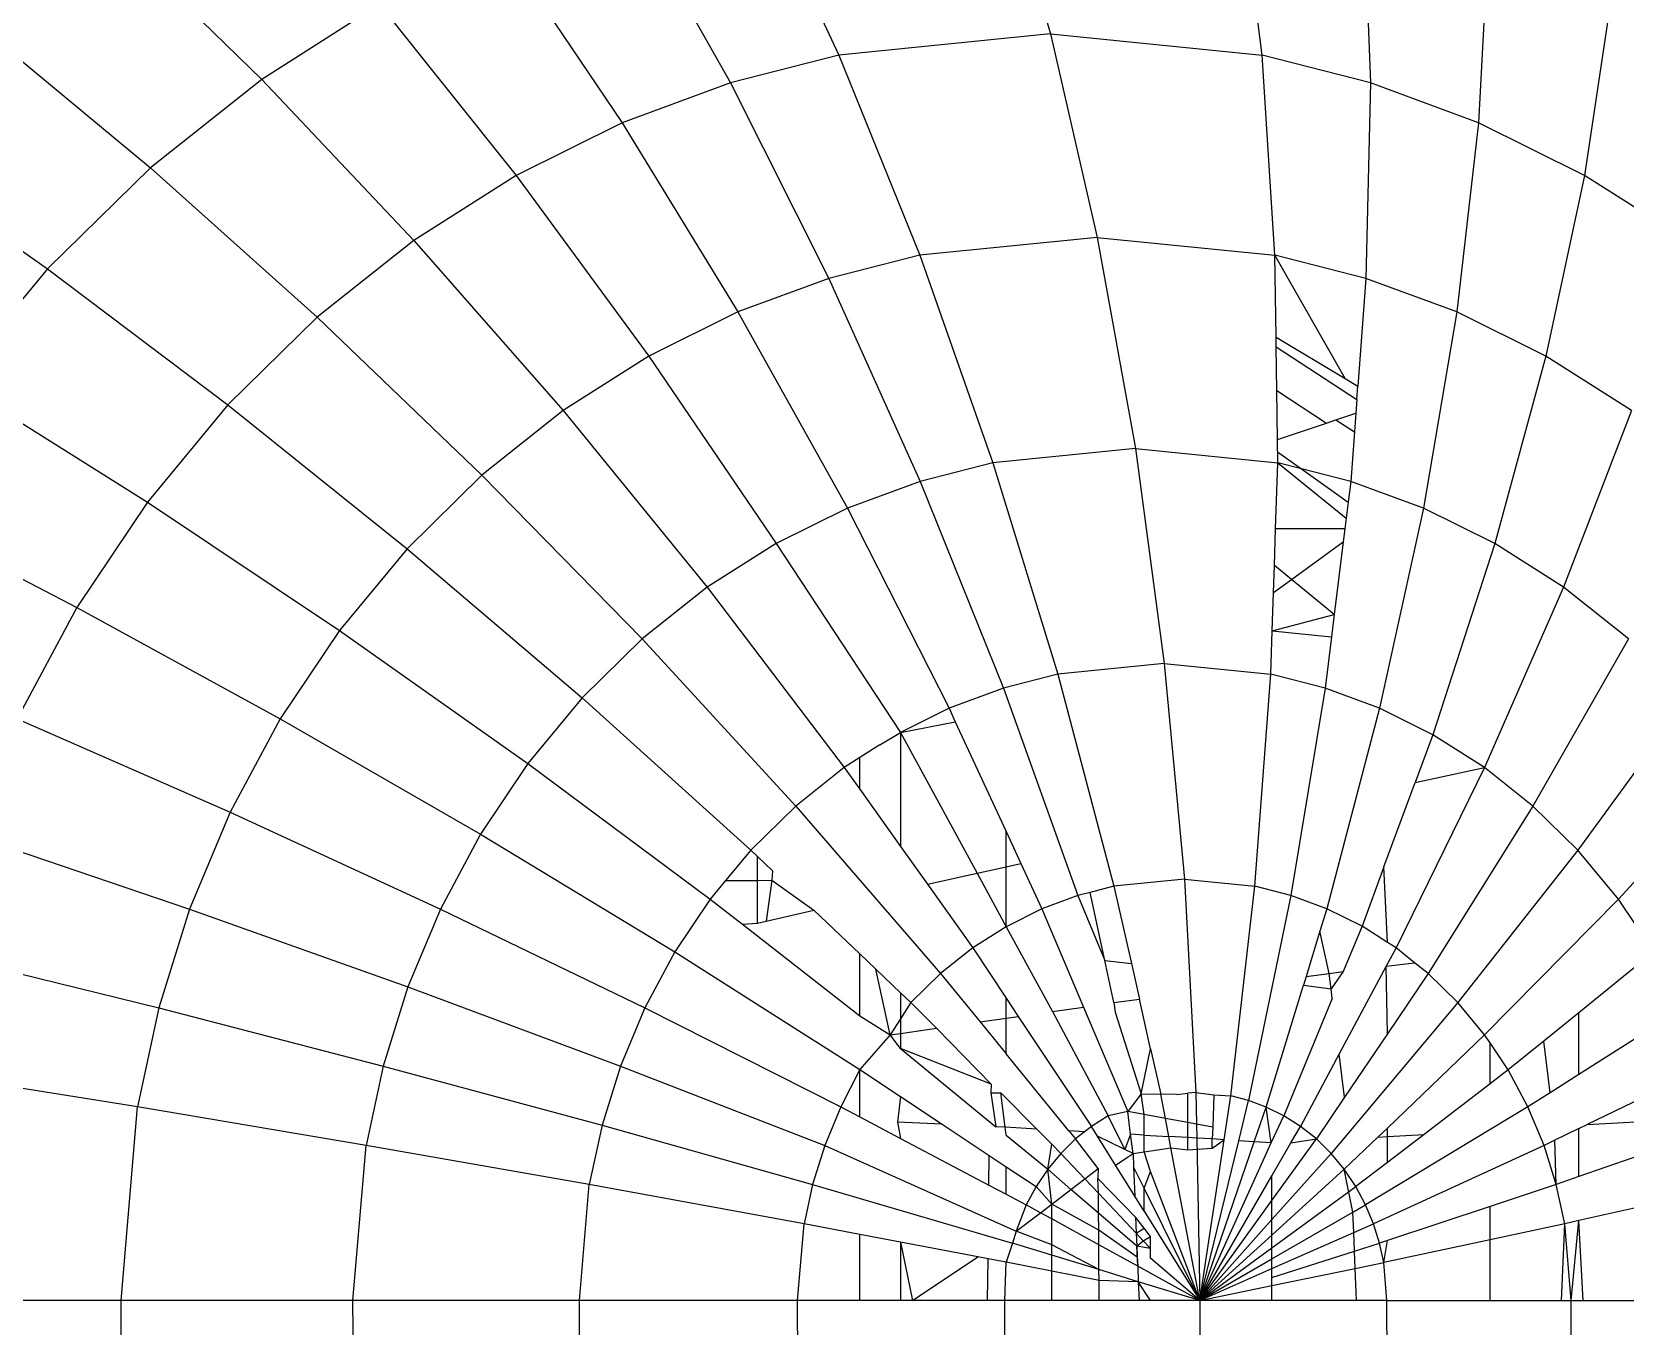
# Model space of a CAD drawing. Header units: millimetres. Extents: x 153 to 4750, y 92 to 3343.
# Drawn here: x 2852.07 to 2857.23, y 1089.03 to 1093.23 of the extents above; entities that cross this region are included whole.
import ezdxf

# ---------------------------------------------------------------- set-up
doc = ezdxf.new("R2010")
doc.units = ezdxf.units.MM

msp = doc.modelspace()

# ---------------------------------------------------------------- linework, layer by layer
for p, q in [((2855.1854, 1093.8428), (2855.3654, 1093.2197)), ((2854.3955, 1093.7639), (2854.6796, 1093.1512)), ((2856.0512, 1093.1512), (2855.9754, 1093.7639)), ((2853.9909, 1093.6603), (2854.3284, 1093.0612)), ((2856.38, 1093.6603), (2856.4025, 1093.0612)), ((2852.3148, 1093.5544), (2852.8098, 1093.0723)), ((2853.5875, 1093.5109), (2853.9781, 1092.9315)), ((2856.7835, 1093.5109), (2856.7528, 1092.9315)), ((2853.1915, 1093.3147), (2852.8098, 1093.0723)), ((2853.1915, 1093.3147), (2853.6343, 1092.7612)), ((2857.1794, 1093.3147), (2857.0965, 1092.7612)), ((2851.9101, 1093.2328), (2852.4491, 1092.7856)), ((2855.3654, 1093.2197), (2854.6796, 1093.1512)), ((2855.3654, 1093.2197), (2856.0512, 1093.1512)), ((2855.3654, 1093.2197), (2855.5176, 1092.5603)), ((2854.6796, 1093.1512), (2854.3284, 1093.0612)), ((2854.6796, 1093.1512), (2854.942, 1092.5028)), ((2856.0933, 1092.5028), (2856.0512, 1093.1512)), ((2856.4025, 1093.0612), (2856.0512, 1093.1512)), ((2852.8098, 1093.0723), (2852.4491, 1092.7856)), ((2852.8098, 1093.0723), (2853.303, 1092.5507)), ((2854.3284, 1093.0612), (2853.9781, 1092.9315)), ((2854.3284, 1093.0612), (2854.6472, 1092.4273)), ((2856.4025, 1093.0612), (2856.3881, 1092.4273)), ((2856.7528, 1092.9315), (2856.4025, 1093.0612)), ((2853.9781, 1092.9315), (2853.6343, 1092.7612)), ((2853.9781, 1092.9315), (2854.3532, 1092.3185)), ((2856.7528, 1092.9315), (2856.6821, 1092.3185)), ((2857.0965, 1092.7612), (2856.7528, 1092.9315)), ((2851.5361, 1092.8656), (2852.1157, 1092.4583)), ((2852.4491, 1092.7856), (2852.1157, 1092.4583)), ((2852.4491, 1092.7856), (2852.9899, 1092.3018)), ((2853.6343, 1092.7612), (2853.303, 1092.5507)), ((2853.6343, 1092.7612), (2854.0647, 1092.1755)), ((2857.0965, 1092.7612), (2856.9706, 1092.1755)), ((2857.4279, 1092.5507), (2857.0965, 1092.7612)), ((2853.303, 1092.5507), (2852.9899, 1092.3018)), ((2853.303, 1092.5507), (2853.7866, 1091.9988)), ((2855.5176, 1092.5603), (2854.942, 1092.5028)), ((2855.5176, 1092.5603), (2856.0933, 1092.5028)), ((2855.5176, 1092.5603), (2855.6408, 1091.8763)), ((2854.942, 1092.5028), (2854.6472, 1092.4273)), ((2854.942, 1092.5028), (2855.1795, 1091.8302)), ((2856.3881, 1092.4273), (2856.0933, 1092.5028)), ((2856.3202, 1092.1028), (2856.0933, 1092.5028)), ((2856.0968, 1092.237), (2856.0933, 1092.5028)), ((2852.1157, 1092.4583), (2851.8151, 1092.0952)), ((2852.1157, 1092.4583), (2852.7003, 1092.0176)), ((2854.6472, 1092.4273), (2854.3532, 1092.3185)), ((2854.6472, 1092.4273), (2854.9432, 1091.7697)), ((2856.3881, 1092.4273), (2856.3617, 1092.0778)), ((2856.6821, 1092.3185), (2856.3881, 1092.4273)), ((2852.9899, 1092.3018), (2852.7003, 1092.0176)), ((2852.9899, 1092.3018), (2853.5237, 1091.7899)), ((2854.3532, 1092.3185), (2854.0647, 1092.1755)), ((2854.3532, 1092.3185), (2854.7076, 1091.6825)), ((2856.6821, 1092.3185), (2856.5741, 1091.6825)), ((2856.9706, 1092.1755), (2856.6821, 1092.3185)), ((2856.0968, 1092.237), (2856.3202, 1092.1028)), ((2856.0973, 1092.2052), (2856.0968, 1092.237)), ((2856.0973, 1092.2052), (2856.3585, 1092.0353)), ((2856.0991, 1092.0639), (2856.0973, 1092.2052)), ((2854.0647, 1092.1755), (2853.7866, 1091.9988)), ((2854.0647, 1092.1755), (2854.4764, 1091.5679)), ((2856.9706, 1092.1755), (2856.8053, 1091.5679)), ((2857.2487, 1091.9988), (2856.9706, 1092.1755)), ((2851.8151, 1092.0952), (2852.4393, 1091.7024)), ((2856.3202, 1092.1028), (2856.3617, 1092.0778)), ((2856.3585, 1092.0353), (2856.3617, 1092.0778)), ((2856.0991, 1092.0639), (2856.2597, 1091.9588)), ((2856.1012, 1091.9052), (2856.0991, 1092.0639)), ((2856.3585, 1092.0353), (2856.3552, 1091.9911)), ((2852.7003, 1092.0176), (2852.4393, 1091.7024)), ((2852.7003, 1092.0176), (2853.2808, 1091.5514)), ((2853.7866, 1091.9988), (2853.5237, 1091.7899)), ((2853.7866, 1091.9988), (2854.2535, 1091.4263)), ((2856.29, 1091.969), (2856.3552, 1091.9911)), ((2856.3552, 1091.9911), (2856.3506, 1091.9299)), ((2857.2487, 1091.9988), (2857.0282, 1091.4263)), ((2856.1012, 1091.9052), (2856.2597, 1091.9588)), ((2856.2597, 1091.9588), (2856.29, 1091.969)), ((2856.29, 1091.969), (2856.3506, 1091.9299)), ((2856.3506, 1091.9299), (2856.3385, 1091.7697)), ((2855.6408, 1091.8763), (2855.1795, 1091.8302)), ((2855.6408, 1091.8763), (2856.1022, 1091.8302)), ((2855.6408, 1091.8763), (2855.7347, 1091.1793)), ((2856.1022, 1091.8302), (2856.1012, 1091.9052)), ((2855.1795, 1091.8302), (2854.9432, 1091.7697)), ((2855.1795, 1091.8302), (2855.3898, 1091.1448)), ((2856.0951, 1091.6156), (2856.1022, 1091.8302)), ((2856.1017, 1091.8658), (2856.1789, 1091.8106)), ((2856.1022, 1091.8302), (2856.3238, 1091.6506)), ((2856.1789, 1091.8106), (2856.1022, 1091.8302)), ((2853.5237, 1091.7899), (2853.2808, 1091.5514)), ((2853.5237, 1091.7899), (2854.0429, 1091.2589)), ((2854.9432, 1091.7697), (2854.7076, 1091.6825)), ((2854.9432, 1091.7697), (2855.2132, 1091.0996)), ((2856.3385, 1091.7697), (2856.1789, 1091.8106)), ((2856.1789, 1091.8106), (2856.3302, 1091.7024)), ((2856.3385, 1091.7697), (2856.3302, 1091.7024)), ((2856.5741, 1091.6825), (2856.3385, 1091.7697)), ((2851.5518, 1091.7024), (2852.2107, 1091.3614)), ((2852.4393, 1091.7024), (2852.2107, 1091.3614)), ((2852.4393, 1091.7024), (2853.0616, 1091.2868)), ((2854.7076, 1091.6825), (2854.4764, 1091.5679)), ((2854.7076, 1091.6825), (2855.037, 1091.0344)), ((2856.3302, 1091.7024), (2856.3238, 1091.6506)), ((2856.5741, 1091.6825), (2856.4323, 1091.0344)), ((2856.8053, 1091.5679), (2856.5741, 1091.6825)), ((2856.0912, 1091.497), (2856.0951, 1091.6156)), ((2856.3195, 1091.6156), (2856.0951, 1091.6156)), ((2856.3195, 1091.6156), (2856.3144, 1091.5739)), ((2856.3238, 1091.6506), (2856.3195, 1091.6156)), ((2854.4764, 1091.5679), (2854.2535, 1091.4263)), ((2854.4764, 1091.5679), (2854.8797, 1090.9564)), ((2856.1467, 1091.4518), (2856.3144, 1091.5739)), ((2856.3144, 1091.5739), (2856.2855, 1091.3388)), ((2856.8053, 1091.5679), (2856.6051, 1090.9487)), ((2857.0282, 1091.4263), (2856.8053, 1091.5679)), ((2853.2808, 1091.5514), (2853.0616, 1091.2868)), ((2853.2808, 1091.5514), (2853.8481, 1091.0677)), ((2856.0883, 1091.4092), (2856.0912, 1091.497)), ((2856.1467, 1091.4518), (2856.0912, 1091.497)), ((2854.2535, 1091.4263), (2854.0429, 1091.2589)), ((2854.2535, 1091.4263), (2854.6976, 1090.8429)), ((2856.0842, 1091.2857), (2856.0883, 1091.4092)), ((2856.0883, 1091.4092), (2856.1467, 1091.4518)), ((2856.2855, 1091.3388), (2856.1467, 1091.4518)), ((2857.0282, 1091.4263), (2856.7717, 1090.8429)), ((2857.2389, 1091.2589), (2857.0282, 1091.4263)), ((2852.2107, 1091.3614), (2852.0175, 1091.0006)), ((2852.2107, 1091.3614), (2852.8698, 1091.0006)), ((2856.0842, 1091.2857), (2856.2855, 1091.3388)), ((2856.2855, 1091.3388), (2856.2765, 1091.2656)), ((2853.0616, 1091.2868), (2852.8698, 1091.0006)), ((2853.0616, 1091.2868), (2853.6725, 1090.8557)), ((2854.0429, 1091.2589), (2853.8481, 1091.0677)), ((2854.0429, 1091.2589), (2854.5401, 1090.7177)), ((2856.0795, 1091.1448), (2856.0842, 1091.2857)), ((2856.0842, 1091.2857), (2856.2765, 1091.2656)), ((2856.2765, 1091.2656), (2856.2561, 1091.0996)), ((2857.2389, 1091.2589), (2856.9292, 1090.7177)), ((2855.7347, 1091.1793), (2855.3898, 1091.1448)), ((2855.7347, 1091.1793), (2856.0795, 1091.1448)), ((2855.7347, 1091.1793), (2855.7997, 1090.4803)), ((2855.2132, 1091.0996), (2855.037, 1091.0344)), ((2855.3898, 1091.1448), (2855.2132, 1091.0996)), ((2855.2132, 1091.0996), (2855.4548, 1090.4276)), ((2855.3898, 1091.1448), (2855.5716, 1090.4575)), ((2856.0277, 1090.4575), (2856.0795, 1091.1448)), ((2856.2561, 1091.0996), (2856.0795, 1091.1448)), ((2856.2561, 1091.0996), (2856.1445, 1090.4276)), ((2856.4323, 1091.0344), (2856.2561, 1091.0996)), ((2853.8481, 1091.0677), (2853.6725, 1090.8557)), ((2853.8481, 1091.0677), (2854.3946, 1090.5748)), ((2857.4336, 1091.0677), (2857.0748, 1090.5748)), ((2852.0175, 1091.0006), (2852.7076, 1090.6977)), ((2852.8698, 1091.0006), (2852.7076, 1090.6977)), ((2852.8698, 1091.0006), (2853.5188, 1090.6263)), ((2855.037, 1091.0344), (2854.8797, 1090.9564)), ((2855.037, 1091.0344), (2855.0573, 1090.9906)), ((2856.4323, 1091.0344), (2856.261, 1090.3845)), ((2856.6051, 1090.9487), (2856.4323, 1091.0344)), ((2854.8133, 1090.9164), (2854.8797, 1090.9564)), ((2854.8797, 1090.9564), (2855.0573, 1090.9906)), ((2854.8797, 1090.9564), (2854.8797, 1090.587)), ((2854.8797, 1090.9564), (2855.1278, 1090.5)), ((2855.0573, 1090.9906), (2855.2221, 1090.6351)), ((2856.6051, 1090.9487), (2856.548, 1090.7943)), ((2856.7717, 1090.8429), (2856.6051, 1090.9487)), ((2854.8133, 1090.9164), (2854.7475, 1090.8746)), ((2853.6725, 1090.8557), (2853.5188, 1090.6263)), ((2853.6725, 1090.8557), (2854.2633, 1090.4163)), ((2854.6976, 1090.8429), (2854.5401, 1090.7177)), ((2854.7475, 1090.8746), (2854.6976, 1090.8429)), ((2854.6976, 1090.8429), (2854.7475, 1090.7728)), ((2854.7475, 1090.7728), (2854.7475, 1090.8746)), ((2856.7717, 1090.8429), (2856.4855, 1090.2579)), ((2856.548, 1090.7943), (2856.7717, 1090.8429)), ((2856.9292, 1090.7177), (2856.7717, 1090.8429)), ((2857.6091, 1090.8557), (2857.206, 1090.4163)), ((2856.4465, 1090.5202), (2856.548, 1090.7943)), ((2854.7475, 1090.7728), (2854.8797, 1090.587)), ((2852.7076, 1090.6977), (2852.5763, 1090.3836)), ((2852.7076, 1090.6977), (2853.3887, 1090.3836)), ((2854.5401, 1090.7177), (2854.3946, 1090.5748)), ((2854.5401, 1090.7177), (2855.0097, 1090.1751)), ((2856.9292, 1090.7177), (2856.5896, 1090.1751)), ((2857.0748, 1090.5748), (2856.9292, 1090.7177)), ((2855.2221, 1090.521), (2855.2221, 1090.6351)), ((2855.2221, 1090.6351), (2855.2701, 1090.5316)), ((2851.861, 1090.6263), (2852.5763, 1090.3836)), ((2853.5188, 1090.6263), (2853.3887, 1090.3836)), ((2853.5188, 1090.6263), (2854.1484, 1090.2449)), ((2854.8797, 1090.587), (2854.967, 1090.4643)), ((2854.3946, 1090.5748), (2854.3126, 1090.4758)), ((2854.3946, 1090.5748), (2854.4169, 1090.5536)), ((2854.4169, 1090.4767), (2854.4169, 1090.5536)), ((2854.4169, 1090.5536), (2854.4647, 1090.508)), ((2855.2221, 1090.521), (2855.2701, 1090.5316)), ((2855.2701, 1090.5316), (2855.3383, 1090.3845)), ((2857.0748, 1090.5748), (2856.6859, 1090.0806)), ((2857.206, 1090.4163), (2857.0748, 1090.5748)), ((2854.3126, 1090.4758), (2854.4169, 1090.4767)), ((2854.4169, 1090.4767), (2854.4628, 1090.4771)), ((2854.4169, 1090.3379), (2854.4169, 1090.4767)), ((2854.4628, 1090.4771), (2854.444, 1090.3443)), ((2854.4647, 1090.508), (2854.4628, 1090.4771)), ((2854.4628, 1090.4771), (2854.5985, 1090.3806)), ((2854.967, 1090.4643), (2855.1278, 1090.5)), ((2855.1278, 1090.5), (2855.2221, 1090.521)), ((2855.1278, 1090.5), (2855.2221, 1090.3267)), ((2855.2221, 1090.3267), (2855.2221, 1090.521)), ((2855.7997, 1090.4803), (2855.5716, 1090.4575)), ((2855.7997, 1090.4803), (2856.0277, 1090.4575)), ((2855.7997, 1090.4803), (2855.8372, 1089.7895)), ((2856.4465, 1090.5202), (2856.3753, 1090.3279)), ((2856.4577, 1090.2755), (2856.4465, 1090.5202)), ((2854.3126, 1090.4758), (2854.2633, 1090.4163)), ((2854.967, 1090.4643), (2855.1139, 1090.2579)), ((2855.4548, 1090.4276), (2855.3383, 1090.3845)), ((2855.4945, 1090.4378), (2855.4548, 1090.4276)), ((2855.4548, 1090.4276), (2855.542, 1090.2174)), ((2855.5716, 1090.4575), (2855.4945, 1090.4378)), ((2855.542, 1090.2174), (2855.4945, 1090.4378)), ((2855.5716, 1090.4575), (2855.6279, 1090.2075)), ((2855.9498, 1089.7783), (2856.0277, 1090.4575)), ((2856.1445, 1090.4276), (2856.0075, 1089.7635)), ((2856.1445, 1090.4276), (2856.0277, 1090.4575)), ((2856.261, 1090.3845), (2856.1445, 1090.4276)), ((2852.5763, 1090.3836), (2852.4762, 1090.0634)), ((2852.5763, 1090.3836), (2853.2835, 1090.1318)), ((2853.3887, 1090.3836), (2853.2835, 1090.1318)), ((2853.3887, 1090.3836), (2854.0512, 1090.0634)), ((2854.2633, 1090.4163), (2854.1484, 1090.2449)), ((2854.2633, 1090.4163), (2854.3681, 1090.3344)), ((2854.444, 1090.3443), (2854.5985, 1090.3806)), ((2854.5985, 1090.3806), (2854.7475, 1090.2387)), ((2855.3383, 1090.3845), (2855.2221, 1090.3267)), ((2855.3383, 1090.3845), (2855.4726, 1090.0663)), ((2856.261, 1090.3845), (2856.2389, 1090.3121)), ((2856.3753, 1090.3279), (2856.261, 1090.3845)), ((2857.206, 1090.4163), (2856.7727, 1089.9758)), ((2857.321, 1090.2449), (2857.206, 1090.4163)), ((2854.3681, 1090.3344), (2854.4169, 1090.3379)), ((2854.3681, 1090.3344), (2854.7475, 1090.0377)), ((2854.4169, 1090.3379), (2854.444, 1090.3443)), ((2855.2221, 1090.3267), (2855.1139, 1090.2579)), ((2855.2221, 1090.3267), (2855.372, 1090.0518)), ((2856.3753, 1090.3279), (2856.3145, 1090.1809)), ((2856.4577, 1090.2755), (2856.3753, 1090.3279)), ((2856.2389, 1090.3121), (2856.1941, 1090.165)), ((2856.2685, 1090.1751), (2856.2389, 1090.3121)), ((2856.4855, 1090.2579), (2856.4577, 1090.2755)), ((2851.7419, 1090.2449), (2852.4762, 1090.0634)), ((2854.1484, 1090.2449), (2854.0512, 1090.0634)), ((2854.1484, 1090.2449), (2854.7475, 1089.8644)), ((2854.7475, 1090.0377), (2854.7475, 1090.2387)), ((2854.7475, 1090.2387), (2854.7999, 1090.1888)), ((2855.1139, 1090.2579), (2855.0097, 1090.1751)), ((2855.1139, 1090.2579), (2855.2221, 1090.0951)), ((2856.4855, 1090.2579), (2856.4537, 1090.1984)), ((2856.5457, 1090.21), (2856.4855, 1090.2579)), ((2857.321, 1090.2449), (2857.0779, 1090.048)), ((2854.8459, 1089.9758), (2854.7999, 1090.1888)), ((2854.7999, 1090.1888), (2854.8797, 1090.1128)), ((2855.0097, 1090.1751), (2854.9135, 1090.0806)), ((2855.0097, 1090.1751), (2855.1379, 1090.018)), ((2855.542, 1090.2174), (2855.6279, 1090.2075)), ((2855.5716, 1090.0806), (2855.542, 1090.2174)), ((2855.6279, 1090.2075), (2855.654, 1090.0918)), ((2856.1941, 1090.165), (2856.2685, 1090.1751)), ((2856.2685, 1090.1751), (2856.3145, 1090.1809)), ((2856.2748, 1090.1252), (2856.2685, 1090.1751)), ((2856.3145, 1090.1809), (2856.2748, 1090.1252)), ((2856.4537, 1090.1984), (2856.3014, 1089.9141)), ((2856.4537, 1090.1984), (2856.5457, 1090.21)), ((2856.4577, 1089.9798), (2856.4537, 1090.1984)), ((2856.5896, 1090.1751), (2856.4577, 1089.9798)), ((2856.5896, 1090.1751), (2856.5457, 1090.21)), ((2856.6859, 1090.0806), (2856.5896, 1090.1751)), ((2853.2835, 1090.1318), (2853.2034, 1089.8752)), ((2853.2835, 1090.1318), (2853.9725, 1089.8752)), ((2856.065, 1089.7422), (2856.1856, 1090.1374)), ((2856.1941, 1090.165), (2856.1856, 1090.1374)), ((2856.1856, 1090.1374), (2856.2748, 1090.1252)), ((2856.2787, 1090.0943), (2856.2748, 1090.1252)), ((2854.8797, 1090.1128), (2854.8797, 1090.0282)), ((2854.8797, 1090.1128), (2854.9135, 1090.0806)), ((2854.9135, 1090.0806), (2854.8797, 1090.0282)), ((2854.9135, 1090.0806), (2854.9962, 1089.9975)), ((2855.2221, 1090.0301), (2855.2221, 1090.0951)), ((2855.2221, 1090.0951), (2855.2616, 1090.0358)), ((2855.372, 1090.0518), (2855.4726, 1090.0663)), ((2855.4726, 1090.0663), (2855.6162, 1089.7273)), ((2855.5716, 1090.0806), (2855.654, 1090.0918)), ((2855.5716, 1090.0806), (2855.5754, 1090.0501)), ((2855.6902, 1089.9311), (2855.654, 1090.0918)), ((2856.2787, 1090.0943), (2856.1215, 1089.7142)), ((2856.6859, 1090.0806), (2856.2748, 1089.5921)), ((2856.7727, 1089.9758), (2856.6859, 1090.0806)), ((2852.4762, 1090.0634), (2852.407, 1089.7424)), ((2852.4762, 1090.0634), (2853.2034, 1089.8752)), ((2854.0512, 1090.0634), (2853.9725, 1089.8752)), ((2854.0512, 1090.0634), (2854.6864, 1089.7424)), ((2854.7475, 1090.0377), (2854.8459, 1089.9758)), ((2854.8797, 1090.0282), (2854.8459, 1089.9758)), ((2854.8797, 1090.0282), (2854.8797, 1089.9807)), ((2855.1379, 1090.018), (2855.2221, 1090.0301)), ((2855.1379, 1090.018), (2855.2221, 1089.9147)), ((2855.2221, 1090.0301), (2855.2616, 1090.0358)), ((2855.2221, 1089.9147), (2855.2221, 1090.0301)), ((2855.2616, 1090.0358), (2855.4985, 1089.6797)), ((2855.372, 1090.0518), (2855.5529, 1089.7142)), ((2855.5754, 1090.0501), (2855.6601, 1089.7849)), ((2857.0779, 1090.048), (2856.964, 1089.9557)), ((2857.0779, 1089.8472), (2857.0779, 1090.048)), ((2857.3559, 1090.0239), (2857.0779, 1089.8472)), ((2854.8459, 1089.9758), (2854.7475, 1089.8644)), ((2854.8459, 1089.9758), (2854.8797, 1089.9807)), ((2854.8797, 1089.9323), (2854.8459, 1089.9758)), ((2854.8797, 1089.9807), (2854.9962, 1089.9975)), ((2854.8797, 1089.9807), (2854.8797, 1089.9323)), ((2854.9962, 1089.9975), (2855.1736, 1089.8161)), ((2856.4577, 1089.9798), (2856.319, 1089.7746)), ((2856.7727, 1089.9758), (2856.4577, 1089.6743)), ((2856.7901, 1089.9499), (2856.7727, 1089.9758)), ((2855.1736, 1089.8161), (2854.8797, 1089.9323)), ((2854.8797, 1089.9323), (2855.1885, 1089.6785)), ((2855.4257, 1089.6651), (2855.2221, 1089.9147)), ((2855.6601, 1089.7849), (2855.6902, 1089.9311)), ((2855.6902, 1089.9311), (2855.7233, 1089.784)), ((2856.3014, 1089.9141), (2856.1759, 1089.6797)), ((2856.319, 1089.7746), (2856.3014, 1089.9141)), ((2856.7901, 1089.8174), (2856.7901, 1089.9499)), ((2856.8487, 1089.8624), (2856.7901, 1089.9499)), ((2856.964, 1089.9557), (2856.8487, 1089.8624)), ((2856.9851, 1089.7882), (2856.964, 1089.9557)), ((2852.407, 1089.7424), (2851.6593, 1089.8624)), ((2853.2034, 1089.8752), (2853.1479, 1089.618)), ((2853.2034, 1089.8752), (2853.9126, 1089.6834)), ((2853.9725, 1089.8752), (2853.9126, 1089.6834)), ((2853.9725, 1089.8752), (2854.6344, 1089.618)), ((2854.7475, 1089.8644), (2854.6864, 1089.7424)), ((2854.7475, 1089.7101), (2854.7475, 1089.8644)), ((2854.7475, 1089.8644), (2854.8797, 1089.7766)), ((2856.8487, 1089.8624), (2856.7901, 1089.8174)), ((2856.913, 1089.7424), (2856.8487, 1089.8624)), ((2855.1736, 1089.8161), (2855.1726, 1089.7882)), ((2856.7901, 1089.8174), (2856.5762, 1089.6536)), ((2857.0779, 1089.8472), (2856.9851, 1089.7882)), ((2857.3559, 1089.8071), (2857.1049, 1089.6856)), ((2854.8797, 1089.7766), (2854.8696, 1089.6937)), ((2854.8797, 1089.7766), (2855.0146, 1089.6869)), ((2855.1726, 1089.7882), (2855.2046, 1089.7881)), ((2855.1726, 1089.7882), (2855.1885, 1089.6785)), ((2855.2188, 1089.6768), (2855.2046, 1089.7881)), ((2855.2046, 1089.7881), (2855.3211, 1089.671)), ((2855.6601, 1089.7849), (2855.6162, 1089.7273)), ((2855.6601, 1089.7849), (2855.7233, 1089.784)), ((2855.6694, 1089.7176), (2855.6601, 1089.7849)), ((2855.7382, 1089.705), (2855.7233, 1089.784)), ((2855.7753, 1089.7833), (2855.7233, 1089.784)), ((2855.7753, 1089.7833), (2855.8106, 1089.7868)), ((2855.8372, 1089.7895), (2855.8106, 1089.7868)), ((2855.8106, 1089.6918), (2855.8106, 1089.7868)), ((2855.8372, 1089.7895), (2855.8953, 1089.7817)), ((2855.8372, 1089.7895), (2855.839, 1089.6866)), ((2855.8953, 1089.7817), (2855.8914, 1089.6771)), ((2855.8953, 1089.7817), (2855.9498, 1089.7783)), ((2855.9283, 1089.6362), (2855.9498, 1089.7783)), ((2856.0075, 1089.7635), (2855.9498, 1089.7783)), ((2855.9756, 1089.633), (2856.0075, 1089.7635)), ((2856.065, 1089.7422), (2856.0075, 1089.7635)), ((2856.319, 1089.7746), (2856.2273, 1089.6388)), ((2856.9851, 1089.7882), (2856.913, 1089.7424)), ((2852.3542, 1089.1156), (2852.407, 1089.7424)), ((2853.1479, 1089.618), (2852.407, 1089.7424)), ((2854.6864, 1089.7424), (2854.6344, 1089.618)), ((2854.6864, 1089.7424), (2854.7475, 1089.7101)), ((2854.7475, 1089.7101), (2854.8797, 1089.6404)), ((2855.5529, 1089.7142), (2855.4985, 1089.6797)), ((2855.6162, 1089.7273), (2855.5529, 1089.7142)), ((2855.6071, 1089.6049), (2855.5529, 1089.7142)), ((2855.6694, 1089.7176), (2855.6162, 1089.7273)), ((2855.6254, 1089.6538), (2855.6162, 1089.7273)), ((2855.7382, 1089.705), (2855.6694, 1089.7176)), ((2855.6694, 1089.6513), (2855.6694, 1089.7176)), ((2855.7492, 1089.6468), (2855.7382, 1089.705)), ((2855.8106, 1089.6918), (2855.7382, 1089.705)), ((2856.0263, 1089.6296), (2856.065, 1089.7422)), ((2856.1215, 1089.7142), (2856.065, 1089.7422)), ((2856.0813, 1089.6259), (2856.065, 1089.7422)), ((2856.0813, 1089.6259), (2856.1215, 1089.7142)), ((2856.1759, 1089.6797), (2856.1215, 1089.7142)), ((2856.913, 1089.7424), (2856.387, 1089.4251)), ((2856.965, 1089.618), (2856.913, 1089.7424)), ((2853.9126, 1089.6834), (2853.8711, 1089.4911)), ((2853.9126, 1089.6834), (2854.5948, 1089.4911)), ((2855.0146, 1089.6869), (2854.8696, 1089.6937)), ((2854.8696, 1089.6937), (2854.8797, 1089.6404)), ((2855.0146, 1089.6869), (2855.1675, 1089.5852)), ((2855.2188, 1089.6768), (2855.1885, 1089.6785)), ((2855.3211, 1089.671), (2855.2188, 1089.6768)), ((2855.2221, 1089.6509), (2855.2188, 1089.6768)), ((2855.2221, 1089.6509), (2855.3567, 1089.5404)), ((2855.3211, 1089.671), (2855.3701, 1089.6218)), ((2855.4766, 1089.6622), (2855.4257, 1089.6651)), ((2855.4257, 1089.6651), (2855.4471, 1089.6388)), ((2855.4985, 1089.6797), (2855.4471, 1089.6388)), ((2855.5181, 1089.6482), (2855.4985, 1089.6797)), ((2855.6254, 1089.6538), (2855.6071, 1089.6049)), ((2855.6694, 1089.6513), (2855.6254, 1089.6538)), ((2855.6332, 1089.5921), (2855.6254, 1089.6538)), ((2855.6694, 1089.5975), (2855.6694, 1089.6513)), ((2855.6694, 1089.6513), (2855.7492, 1089.6468)), ((2855.8106, 1089.6433), (2855.8106, 1089.6918)), ((2855.839, 1089.6866), (2855.8106, 1089.6918)), ((2855.839, 1089.6866), (2855.8398, 1089.6416)), ((2855.8914, 1089.6771), (2855.839, 1089.6866)), ((2855.8914, 1089.6771), (2855.89, 1089.6388)), ((2856.1449, 1089.6261), (2856.1759, 1089.6797)), ((2856.2273, 1089.6388), (2856.1759, 1089.6797)), ((2856.4577, 1089.6743), (2856.4264, 1089.6443)), ((2856.4577, 1089.6463), (2856.4577, 1089.6743)), ((2856.4577, 1089.6463), (2856.5762, 1089.6536)), ((2856.5762, 1089.6536), (2856.4577, 1089.5629)), ((2857.0779, 1089.6726), (2857.0006, 1089.6352)), ((2857.0779, 1089.6726), (2857.1049, 1089.6856)), ((2857.0779, 1089.5167), (2857.0779, 1089.6726)), ((2857.1049, 1089.6856), (2857.3559, 1089.6998)), ((2853.1055, 1089.1156), (2853.1479, 1089.618)), ((2853.8711, 1089.4911), (2853.1479, 1089.618)), ((2854.6344, 1089.618), (2854.5948, 1089.4911)), ((2854.6344, 1089.618), (2855.2542, 1089.3395)), ((2854.8797, 1089.6404), (2855.1664, 1089.489)), ((2855.3567, 1089.5404), (2855.3701, 1089.6218)), ((2855.3701, 1089.6218), (2855.3996, 1089.5921)), ((2855.4471, 1089.6388), (2855.3996, 1089.5921)), ((2855.5208, 1089.5429), (2855.4471, 1089.6388)), ((2855.6071, 1089.6049), (2855.5181, 1089.6482)), ((2855.5765, 1089.5543), (2855.5181, 1089.6482)), ((2855.6332, 1089.5921), (2855.6071, 1089.6049)), ((2855.6694, 1089.5975), (2855.756, 1089.6105)), ((2855.756, 1089.6105), (2855.7492, 1089.6468)), ((2855.8106, 1089.6433), (2855.7492, 1089.6468)), ((2855.8492, 1089.1156), (2855.756, 1089.6105)), ((2855.756, 1089.6105), (2855.8106, 1089.6039)), ((2855.8106, 1089.6039), (2855.8106, 1089.6433)), ((2855.8398, 1089.6416), (2855.8106, 1089.6433)), ((2855.8106, 1089.6039), (2855.8897, 1089.6091)), ((2855.8398, 1089.6416), (2855.8492, 1089.1156)), ((2855.89, 1089.6388), (2855.8398, 1089.6416)), ((2855.8492, 1089.1156), (2855.9283, 1089.6362)), ((2855.8492, 1089.1156), (2855.9756, 1089.633)), ((2855.8492, 1089.1156), (2856.0263, 1089.6296)), ((2855.8492, 1089.1156), (2856.0813, 1089.6259)), ((2855.8897, 1089.6091), (2855.89, 1089.6388)), ((2855.8897, 1089.6091), (2855.9283, 1089.6362)), ((2855.9283, 1089.6362), (2855.89, 1089.6388)), ((2856.0263, 1089.6296), (2855.9756, 1089.633)), ((2856.0813, 1089.6259), (2856.0263, 1089.6296)), ((2856.083, 1089.439), (2856.2273, 1089.6388)), ((2856.083, 1089.5192), (2856.1449, 1089.6261)), ((2856.1449, 1089.6261), (2856.2273, 1089.6388)), ((2856.2748, 1089.5921), (2856.2273, 1089.6388)), ((2856.3177, 1089.5404), (2856.4264, 1089.6443)), ((2856.965, 1089.618), (2856.4127, 1089.3637)), ((2856.4264, 1089.6443), (2856.4577, 1089.6463)), ((2856.4577, 1089.5629), (2856.4577, 1089.6463)), ((2857.0006, 1089.6352), (2856.965, 1089.618)), ((2857.0046, 1089.4911), (2856.965, 1089.618)), ((2857.0046, 1089.4911), (2857.0006, 1089.6352)), ((2857.3559, 1089.6135), (2857.0779, 1089.5167)), ((2855.1664, 1089.489), (2855.1675, 1089.5852)), ((2855.1675, 1089.5852), (2855.2221, 1089.5489)), ((2855.2221, 1089.4596), (2855.2221, 1089.5489)), ((2855.2221, 1089.5489), (2855.3192, 1089.4844)), ((2855.3996, 1089.5921), (2855.3567, 1089.5404)), ((2855.4773, 1089.5097), (2855.3996, 1089.5921)), ((2855.5765, 1089.5543), (2855.6332, 1089.5921)), ((2855.6389, 1089.4539), (2855.5765, 1089.5543)), ((2855.6332, 1089.5921), (2855.6694, 1089.5975)), ((2855.6332, 1089.5921), (2855.635, 1089.5484)), ((2855.635, 1089.5484), (2855.6389, 1089.4539)), ((2855.6694, 1089.4788), (2855.635, 1089.5484)), ((2855.6902, 1089.5329), (2855.6694, 1089.5975)), ((2856.083, 1089.3773), (2856.2748, 1089.5921)), ((2856.3177, 1089.5404), (2856.2748, 1089.5921)), ((2856.4577, 1089.5629), (2856.3553, 1089.4844)), ((2855.3567, 1089.5404), (2855.3192, 1089.4844)), ((2855.4322, 1089.4753), (2855.3567, 1089.5404)), ((2855.3701, 1089.4279), (2855.3567, 1089.5404)), ((2855.4322, 1089.4753), (2855.4773, 1089.5097)), ((2855.4773, 1089.5097), (2855.5208, 1089.5429)), ((2855.5213, 1089.4631), (2855.4773, 1089.5097)), ((2855.5208, 1089.5429), (2855.5188, 1089.5103)), ((2855.6417, 1089.3855), (2855.5188, 1089.5103)), ((2855.5213, 1089.4631), (2855.5188, 1089.5103)), ((2855.6694, 1089.4788), (2855.6902, 1089.5329)), ((2855.8492, 1089.1156), (2855.6902, 1089.5329)), ((2855.8492, 1089.1156), (2856.083, 1089.5192)), ((2856.083, 1089.3275), (2856.3177, 1089.5404)), ((2856.083, 1089.439), (2856.083, 1089.5192)), ((2856.3553, 1089.4844), (2856.3177, 1089.5404)), ((2856.346, 1089.4015), (2856.3177, 1089.5404)), ((2857.0779, 1089.5167), (2857.0046, 1089.4911)), ((2853.8395, 1089.1156), (2853.8711, 1089.4911)), ((2854.5673, 1089.3639), (2853.8711, 1089.4911)), ((2854.5948, 1089.4911), (2854.5673, 1089.3639)), ((2854.5948, 1089.4911), (2855.2422, 1089.301)), ((2855.1664, 1089.489), (2855.2221, 1089.4596)), ((2855.2221, 1089.4596), (2855.2874, 1089.4251)), ((2855.3192, 1089.4844), (2855.2874, 1089.4251)), ((2855.3701, 1089.4279), (2855.3192, 1089.4844)), ((2855.3701, 1089.4279), (2855.4322, 1089.4753)), ((2855.5217, 1089.3981), (2855.4322, 1089.4753)), ((2855.6439, 1089.3332), (2855.5213, 1089.4631)), ((2855.5217, 1089.3981), (2855.5213, 1089.4631)), ((2855.6694, 1089.4047), (2855.6389, 1089.4539)), ((2855.6694, 1089.4047), (2855.6694, 1089.4788)), ((2855.8492, 1089.1156), (2855.6694, 1089.4788)), ((2856.083, 1089.2859), (2856.3553, 1089.4844)), ((2856.387, 1089.4251), (2856.3553, 1089.4844)), ((2857.0046, 1089.4911), (2856.7901, 1089.4199)), ((2857.0321, 1089.3639), (2857.0046, 1089.4911)), ((2855.2874, 1089.4251), (2855.2542, 1089.3395)), ((2855.2542, 1089.3395), (2855.3333, 1089.3998)), ((2855.3333, 1089.3998), (2855.2874, 1089.4251)), ((2855.3333, 1089.3998), (2855.3701, 1089.4279)), ((2855.3701, 1089.3796), (2855.3333, 1089.3998)), ((2855.5221, 1089.3432), (2855.3701, 1089.4279)), ((2855.3701, 1089.3796), (2855.3701, 1089.4279)), ((2855.6456, 1089.2912), (2855.5217, 1089.3981)), ((2855.5221, 1089.3432), (2855.5217, 1089.3981)), ((2855.6694, 1089.4047), (2855.8492, 1089.1156)), ((2855.8492, 1089.1156), (2856.083, 1089.439)), ((2856.083, 1089.3773), (2856.083, 1089.439)), ((2856.083, 1089.2501), (2856.346, 1089.4015)), ((2856.346, 1089.4015), (2856.387, 1089.4251)), ((2856.3487, 1089.3355), (2856.346, 1089.4015)), ((2856.4127, 1089.3637), (2856.387, 1089.4251)), ((2856.7901, 1089.4199), (2856.4577, 1089.3095)), ((2856.7901, 1089.312), (2856.7901, 1089.4199)), ((2857.3559, 1089.4367), (2857.0779, 1089.3742)), ((2854.5464, 1089.1156), (2854.5673, 1089.3639)), ((2854.7475, 1089.3297), (2854.5673, 1089.3639)), ((2855.5224, 1089.2957), (2855.3701, 1089.3796)), ((2855.3701, 1089.2959), (2855.3701, 1089.3796)), ((2855.5224, 1089.2957), (2855.5221, 1089.3432)), ((2855.6471, 1089.2562), (2855.5221, 1089.3432)), ((2855.6417, 1089.3855), (2855.6439, 1089.3332)), ((2855.6694, 1089.3495), (2855.6417, 1089.3855)), ((2855.6439, 1089.3332), (2855.6694, 1089.3495)), ((2855.6902, 1089.3225), (2855.6694, 1089.3495)), ((2855.8492, 1089.1156), (2856.083, 1089.3773)), ((2856.083, 1089.3275), (2856.083, 1089.3773)), ((2856.3487, 1089.3355), (2856.4127, 1089.3637)), ((2856.4322, 1089.301), (2856.4127, 1089.3637)), ((2857.0321, 1089.3639), (2856.7901, 1089.312)), ((2857.0221, 1089.1156), (2857.0321, 1089.3639)), ((2857.0779, 1089.3742), (2857.0321, 1089.3639)), ((2857.053, 1089.1156), (2857.0321, 1089.3639)), ((2857.053, 1089.1156), (2857.0779, 1089.3742)), ((2857.0917, 1089.1156), (2857.0779, 1089.3742)), ((2854.7475, 1089.1156), (2854.7475, 1089.3297)), ((2854.8797, 1089.3046), (2854.7475, 1089.3297)), ((2854.8797, 1089.3046), (2854.8797, 1089.1156)), ((2854.8797, 1089.3046), (2854.9183, 1089.1156)), ((2855.1303, 1089.2569), (2854.8797, 1089.3046)), ((2855.2422, 1089.301), (2855.2221, 1089.2395)), ((2855.2542, 1089.3395), (2855.2422, 1089.301)), ((2855.3701, 1089.262), (2855.2422, 1089.301)), ((2855.3701, 1089.2959), (2855.2542, 1089.3395)), ((2855.5229, 1089.2153), (2855.3701, 1089.2959)), ((2855.3701, 1089.262), (2855.3701, 1089.2959)), ((2855.5229, 1089.2153), (2855.5224, 1089.2957)), ((2855.6483, 1089.2263), (2855.5224, 1089.2957)), ((2855.6666, 1089.3091), (2855.6439, 1089.3332)), ((2855.6439, 1089.3332), (2855.6456, 1089.2912)), ((2855.6456, 1089.2912), (2855.6666, 1089.3091)), ((2855.6483, 1089.2263), (2855.6456, 1089.2912)), ((2855.6902, 1089.2841), (2855.6456, 1089.2912)), ((2855.6456, 1089.2912), (2855.6471, 1089.2562)), ((2855.6666, 1089.3091), (2855.6902, 1089.3225)), ((2855.6902, 1089.2841), (2855.6666, 1089.3091)), ((2855.6902, 1089.2841), (2855.6902, 1089.3225)), ((2855.8492, 1089.1156), (2856.083, 1089.3275)), ((2856.083, 1089.2185), (2856.3487, 1089.3355)), ((2856.083, 1089.2859), (2856.083, 1089.3275)), ((2856.3512, 1089.2753), (2856.3487, 1089.3355)), ((2856.3512, 1089.2753), (2856.4322, 1089.301)), ((2856.4577, 1089.3095), (2856.4322, 1089.301)), ((2856.4458, 1089.2382), (2856.4322, 1089.301)), ((2856.7901, 1089.312), (2856.4458, 1089.2382)), ((2856.4458, 1089.2382), (2856.4577, 1089.3095)), ((2856.7901, 1089.1156), (2856.7901, 1089.312)), ((2854.9183, 1089.1156), (2855.1303, 1089.2569)), ((2855.1635, 1089.2506), (2855.1303, 1089.2569)), ((2855.1619, 1089.1156), (2855.1635, 1089.2506)), ((2855.2221, 1089.2395), (2855.1635, 1089.2506)), ((2855.2183, 1089.1156), (2855.2221, 1089.2395)), ((2855.3701, 1089.2102), (2855.2221, 1089.2395)), ((2855.5229, 1089.2153), (2855.3701, 1089.262)), ((2855.3701, 1089.2102), (2855.3701, 1089.262)), ((2855.6471, 1089.2562), (2855.6483, 1089.2263)), ((2855.6902, 1089.2527), (2855.6902, 1089.2841)), ((2855.8492, 1089.1156), (2855.6902, 1089.2527)), ((2855.8492, 1089.1156), (2856.083, 1089.2859)), ((2855.8492, 1089.1156), (2856.083, 1089.2501)), ((2856.083, 1089.2501), (2856.083, 1089.2859)), ((2856.083, 1089.1899), (2856.3512, 1089.2753)), ((2856.083, 1089.2185), (2856.083, 1089.2501)), ((2856.3536, 1089.2193), (2856.3512, 1089.2753)), ((2856.3536, 1089.2193), (2856.4458, 1089.2382)), ((2856.4561, 1089.1156), (2856.4458, 1089.2382)), ((2855.5231, 1089.18), (2855.3701, 1089.2102)), ((2855.3701, 1089.1156), (2855.3701, 1089.2102)), ((2855.5231, 1089.18), (2855.5229, 1089.2153)), ((2855.6504, 1089.1763), (2855.5229, 1089.2153)), ((2855.6483, 1089.2263), (2855.6504, 1089.1763)), ((2855.8492, 1089.1156), (2855.6483, 1089.2263)), ((2855.8492, 1089.1156), (2856.083, 1089.2185)), ((2856.083, 1089.1636), (2856.3536, 1089.2193)), ((2856.083, 1089.1899), (2856.083, 1089.2185)), ((2856.083, 1089.1636), (2856.083, 1089.1899)), ((2856.083, 1089.1156), (2856.083, 1089.1899)), ((2856.3578, 1089.1156), (2856.3536, 1089.2193)), ((2855.5235, 1089.1156), (2855.5231, 1089.18)), ((2855.6504, 1089.1763), (2855.5231, 1089.18)), ((2855.6504, 1089.1763), (2855.6529, 1089.1156)), ((2855.6902, 1089.1156), (2855.6504, 1089.1763)), ((2855.8492, 1089.1156), (2855.6504, 1089.1763)), ((2855.8492, 1089.1156), (2856.083, 1089.1636)), ((2852.3542, 1089.1156), (2851.5964, 1089.1156)), ((2852.3542, 1086.8656), (2852.3542, 1089.1156)), ((2853.1055, 1089.1156), (2852.3542, 1089.1156)), ((2853.1207, 1086.8656), (2853.1055, 1089.1156)), ((2853.8395, 1089.1156), (2853.1055, 1089.1156)), ((2853.8395, 1086.8656), (2853.8395, 1089.1156)), ((2854.5464, 1089.1156), (2853.8395, 1089.1156)), ((2854.5606, 1086.8656), (2854.5464, 1089.1156)), ((2854.7475, 1089.1156), (2854.5464, 1089.1156)), ((2854.8797, 1089.1156), (2854.7475, 1089.1156)), ((2854.9183, 1089.1156), (2854.8797, 1089.1156)), ((2855.1619, 1089.1156), (2854.9183, 1089.1156)), ((2855.2183, 1089.1156), (2855.1619, 1089.1156)), ((2855.2183, 1086.8656), (2855.2183, 1089.1156)), ((2855.3701, 1089.1156), (2855.2183, 1089.1156)), ((2855.5235, 1089.1156), (2855.3701, 1089.1156)), ((2855.6529, 1089.1156), (2855.5235, 1089.1156)), ((2855.6902, 1089.1156), (2855.6529, 1089.1156)), ((2855.8492, 1089.1156), (2855.6902, 1089.1156)), ((2855.8492, 1089.1156), (2855.8492, 1086.8656)), ((2856.083, 1089.1156), (2855.8492, 1089.1156)), ((2856.3578, 1089.1156), (2856.083, 1089.1156)), ((2856.4561, 1089.1156), (2856.3578, 1089.1156)), ((2856.4672, 1086.8656), (2856.4561, 1089.1156)), ((2856.4561, 1089.1156), (2856.7901, 1089.1156)), ((2856.7901, 1089.1156), (2857.0221, 1089.1156)), ((2857.0221, 1089.1156), (2857.053, 1089.1156)), ((2857.055, 1086.8656), (2857.053, 1089.1156)), ((2857.053, 1089.1156), (2857.0917, 1089.1156)), ((2857.0917, 1089.1156), (2857.3559, 1089.1156))]:
    msp.add_line(p, q)

doc.saveas('drawing.dxf')
